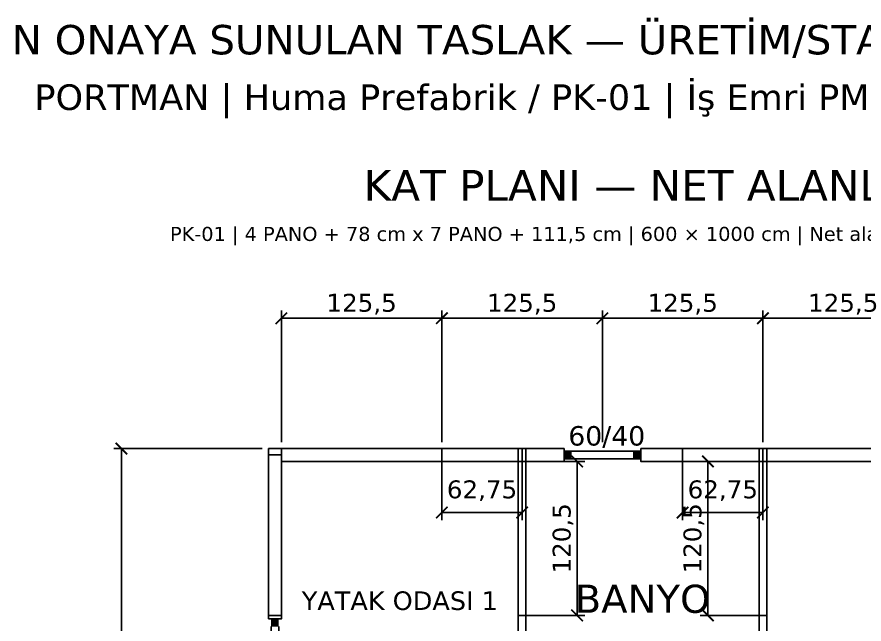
# Model space of a CAD drawing. Header units: centimetres. Extents: x -135 to 3640, y -1234 to 1338.
# Drawn here: x 703 to 1366, y 863 to 1338 of the extents above; entities that cross this region are included whole.
import ezdxf
from ezdxf.enums import TextEntityAlignment as Align

# ---------------------------------------------------------------- set-up
doc = ezdxf.new("R2010")
doc.units = ezdxf.units.CM
for name, color, linetype in [('DIS_DUVAR_100', 30, 'Continuous'), ('DIS_UCLU_H_100', 3, 'Continuous'), ('IC_DUVAR_60', 30, 'Continuous'), ('KOSE_PROFIL_100', 8, 'Continuous'), ('ODA_ADLARI', 7, 'Continuous'), ('OLCULER', 7, 'Continuous'), ('OZEL_PANEL_OLCU_CM', 3, 'Continuous'), ('PENCERE', 10, 'Continuous'), ('PORTMAN_INFO', 7, 'Continuous')]:
    doc.layers.add(name, color=color, linetype=linetype)
doc.styles.add('PORTMAN', font='DejaVuSans.ttf')
doc.styles.get("Standard").update_dxf_attribs({"font": 'DejaVuSans.ttf'})
doc.dimstyles.new('PORTMAN', dxfattribs={"dimtxt": 14, "dimasz": 9, "dimexe": 6, "dimexo": 5, "dimgap": 4, "dimtad": 1, "dimtxsty": 'PORTMAN', "dimblk": 'ARCHTICK', "dimcen": 2.5, "dimazin": 3, "dimtfac": 0.5, "dimtmove": 2, "dimatfit": 3})

# ---------------------------------------------------------------- blocks, each defined once
blk = doc.blocks.new('BOM_D01_1255p0_DIS_DOLU')
blk.add_lwpolyline([(0, 0), (10, 0), (10, 125.5), (0, 125.5)], close=True)
blk = doc.blocks.new('BOM_D06_627p5_DIS_DOLU')
blk.add_lwpolyline([(0, 0), (10, 0), (10, 62.75), (0, 62.75)], close=True)
blk = doc.blocks.new('kaynak-pencere-6040')
at = {"layer": 'PENCERE', "color": 1}
for p, q in [((53375.86, 7992.28), (53385.86, 7992.28)), ((53377.86, 7932.28), (53377.86, 7992.28)), ((53383.86, 7932.28), (53383.86, 7992.28)), ((53375.86, 7932.28), (53385.86, 7932.28))]:
    blk.add_line(p, q, dxfattribs=at)
for points in [[(53377.86, 7992.28), (53377.86, 7986.28), (53383.86, 7992.28), (53383.86, 7986.28)], [(53377.86, 7932.28), (53377.86, 7938.28), (53383.86, 7932.28), (53383.86, 7938.28)]]:
    blk.add_solid(points, dxfattribs=at)
at = {"layer": 'PENCERE', "color": 0, "lineweight": 25}
blk.add_text('60/40', height=15.217, rotation=90, dxfattribs=at).set_placement((53373.47, 7935.61))
blk = doc.blocks.new('BOM_P03_PENCERE_600x400')
at = {"layer": 'PENCERE'}
blk.add_blockref('kaynak-pencere-6040', (0, 0), dxfattribs=at)
blk = doc.blocks.new('BOM_D04_1255p0_DIS_P03')
for points in [[(0, 92.75), (10, 92.75), (10, 125.5), (0, 125.5)], [(0, 0), (10, 0), (10, 32.75), (0, 32.75)]]:
    blk.add_lwpolyline(points, close=True)
at = {"layer": 'PENCERE'}
blk.add_blockref('BOM_P03_PENCERE_600x400', (-53375.862, -7899.528), dxfattribs=at)
blk = doc.blocks.new('kaynak-pencere-120120')
at = {"layer": 'PENCERE', "color": 1}
for p, q in [((53387.01, 8192.86), (53397.01, 8192.86)), ((53389.01, 8186.86), (53389.01, 8078.86)), ((53395.01, 8186.86), (53395.01, 8078.86)), ((53387.01, 8072.86), (53397.01, 8072.86))]:
    blk.add_line(p, q, dxfattribs=at)
for points in [[(53389.01, 8192.86), (53389.01, 8186.86), (53395.01, 8192.86), (53395.01, 8186.86)], [(53389.01, 8072.86), (53389.01, 8078.86), (53395.01, 8072.86), (53395.01, 8078.86)]]:
    blk.add_solid(points, dxfattribs=at)
at = {"layer": 'PENCERE', "color": 0, "lineweight": 25}
blk.add_text('120/120', height=15.217, rotation=270, dxfattribs=at).set_placement((53369.52, 8178.03))
blk = doc.blocks.new('BOM_P01_PENCERE_1200x1200')
at = {"layer": 'PENCERE'}
blk.add_blockref('kaynak-pencere-120120', (0, 0), dxfattribs=at)
blk = doc.blocks.new('BOM_D02_1255p0_DIS_P01')
for points in [[(0, 122.75), (10, 122.75), (10, 125.5), (0, 125.5)], [(0, 0), (10, 0), (10, 2.75), (0, 2.75)]]:
    blk.add_lwpolyline(points, close=True)
at = {"layer": 'PENCERE'}
blk.add_blockref('BOM_P01_PENCERE_1200x1200', (-53387.006, -8070.111), dxfattribs=at)
blk = doc.blocks.new('BOM_I01_1255p0_IC_DOLU')
blk.add_lwpolyline([(0, 0), (6, 0), (6, 125.5), (0, 125.5)], close=True)
blk = doc.blocks.new('BOM_I02_1205p0_IC_DOLU')
blk.add_lwpolyline([(0, 0), (6, 0), (6, 120.5), (0, 120.5)], close=True)
blk = doc.blocks.new('BOM_B02_DIS_KOSE_100x50')
blk.add_lwpolyline([(0, 0), (10, 0), (10, 5), (0, 5)], close=True)
blk = doc.blocks.new('BOM_B05_UCLU_H_DIS_100x60')
blk.add_lwpolyline([(-5, -3), (5, -3), (5, 3), (-5, 3)], close=True)
blk = doc.blocks.new('_ARCHTICK')
at = {"color": 0, "linetype": 'BYBLOCK', "const_width": 0.15}
blk.add_lwpolyline([(-0.5, -0.5), (0.5, 0.5)], dxfattribs=at)

msp = doc.modelspace()

# ---------------------------------------------------------------- block references
at = {"layer": 'DIS_DUVAR_100', "rotation": 270}
for name, p in [('BOM_D04_1255p0_DIS_P03', (1098.25, 1000)), ('BOM_D01_1255p0_DIS_DOLU', (910, 1000)), ('BOM_D06_627p5_DIS_DOLU', (1035.5, 1000)), ('BOM_D06_627p5_DIS_DOLU', (1223.75, 1000)), ('BOM_D01_1255p0_DIS_DOLU', (1286.5, 1000))]:
    msp.add_blockref(name, p, dxfattribs=at)
at = {"layer": 'DIS_DUVAR_100'}
for name, p in [('BOM_D01_1255p0_DIS_DOLU', (900, 869.5)), ('BOM_D02_1255p0_DIS_P01', (900, 744))]:
    msp.add_blockref(name, p, dxfattribs=at)
at = {"layer": 'DIS_UCLU_H_100', "rotation": 270}
for p in [(1098.25, 995), (1286.5, 995)]:
    msp.add_blockref('BOM_B05_UCLU_H_DIS_100x60', p, dxfattribs=at)
at = {"layer": 'IC_DUVAR_60'}
for name, p in [('BOM_I02_1205p0_IC_DOLU', (1095.25, 869.5)), ('BOM_I02_1205p0_IC_DOLU', (1283.5, 869.5)), ('BOM_I01_1255p0_IC_DOLU', (1095.25, 744)), ('BOM_I01_1255p0_IC_DOLU', (1283.5, 744))]:
    msp.add_blockref(name, p, dxfattribs=at)
at = {"layer": 'KOSE_PROFIL_100'}
msp.add_blockref('BOM_B02_DIS_KOSE_100x50', (900, 995), dxfattribs=at)

# ---------------------------------------------------------------- texts
at = {"layer": 'ODA_ADLARI', "style": 'PORTMAN'}
for s, height, p in [('KAT PLANI — NET ALANLAR', 24, (1200, 1206)), ('PK-01 | 4 PANO + 78 cm x 7 PANO + 111,5 cm | 600 × 1000 cm | Net alanlar oda adının altında, m²', 11, (1200, 1168)), ('YATAK ODASI 1', 14.53636, (1002.625, 881)), ('BANYO', 22, (1192.375, 882.5))]:
    msp.add_text(s, height=height, dxfattribs=at).set_placement(p, align=Align.MIDDLE_CENTER)
at = {"layer": 'PORTMAN_INFO', "style": 'PORTMAN'}
for s, height, p in [('ÖN ONAYA SUNULAN TASLAK — ÜRETİM/STATİK PROJESİ DEĞİLDİR', 23, (1200, 1320)), ('PORTMAN | Huma Prefabrik / PK-01 | İş Emri PM-PK01-HUMA-60M2 r01', 20, (1200, 1275))]:
    msp.add_text(s, height=height, dxfattribs=at).set_placement(p, align=Align.MIDDLE_CENTER)

# ---------------------------------------------------------------- dimensions: what is measured, and where the dimension line sits
at = {"layer": 'OLCULER'}
for base, p1, p2 in [((910, 1102), (910, 1000), (1035.5, 1000)), ((1035.5, 1102), (1035.5, 1000), (1161, 1000)), ((1161, 1102), (1161, 1000), (1286.5, 1000)), ((1286.5, 1102), (1286.5, 1000), (1412, 1000))]:
    msp.add_linear_dim(base=base, p1=p1, p2=p2, dimstyle='PORTMAN', override={"dimtxt": 14, "dimasz": 9, "dimexe": 6, "dimexo": 5, "dimdec": 2, "dimzin": 8, "dimdsep": 44}, dxfattribs=at).render()
msp.add_linear_dim(base=(785, 0), p1=(900, 0), p2=(900, 1000), angle=90, dimstyle='PORTMAN', override={"dimtxt": 14, "dimasz": 9, "dimexe": 6, "dimexo": 5, "dimdec": 2, "dimzin": 8, "dimdsep": 44}, dxfattribs=at).render()
at = {"layer": 'OZEL_PANEL_OLCU_CM'}
for base, p1, p2 in [((1035.5, 950), (1035.5, 1000), (1098.25, 1000)), ((1223.75, 950), (1223.75, 1000), (1286.5, 1000))]:
    msp.add_linear_dim(base=base, p1=p1, p2=p2, dimstyle='PORTMAN', override={"dimtxt": 14, "dimasz": 9, "dimexe": 6, "dimexo": 5, "dimdec": 2, "dimzin": 8, "dimdsep": 44}, dxfattribs=at).render()
for base, p1, p2 in [((1141.25, 869.5), (1095.25, 869.5), (1095.25, 990)), ((1243.5, 869.5), (1289.5, 869.5), (1289.5, 990))]:
    msp.add_linear_dim(base=base, p1=p1, p2=p2, angle=90, dimstyle='PORTMAN', override={"dimtxt": 14, "dimasz": 9, "dimexe": 6, "dimexo": 5, "dimdec": 2, "dimzin": 8, "dimdsep": 44}, dxfattribs=at).render()

doc.saveas('drawing.dxf')
